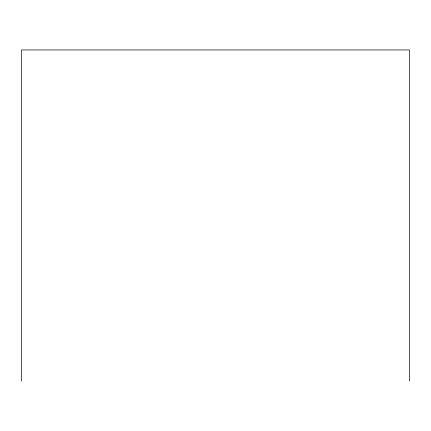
<?xml version="1.0" encoding="UTF-8"?>
<svg xmlns="http://www.w3.org/2000/svg" width="431" height="431" viewBox="0 0 431 431"><rect width="100%" height="100%" fill="white"/><g stroke="black" fill="none" stroke-linecap="round" stroke-linejoin="round"><path stroke-width="0.65" d="M409.45 381.047L409.45 49.953L21.55 49.953L21.55 381.047"/></g></svg>
